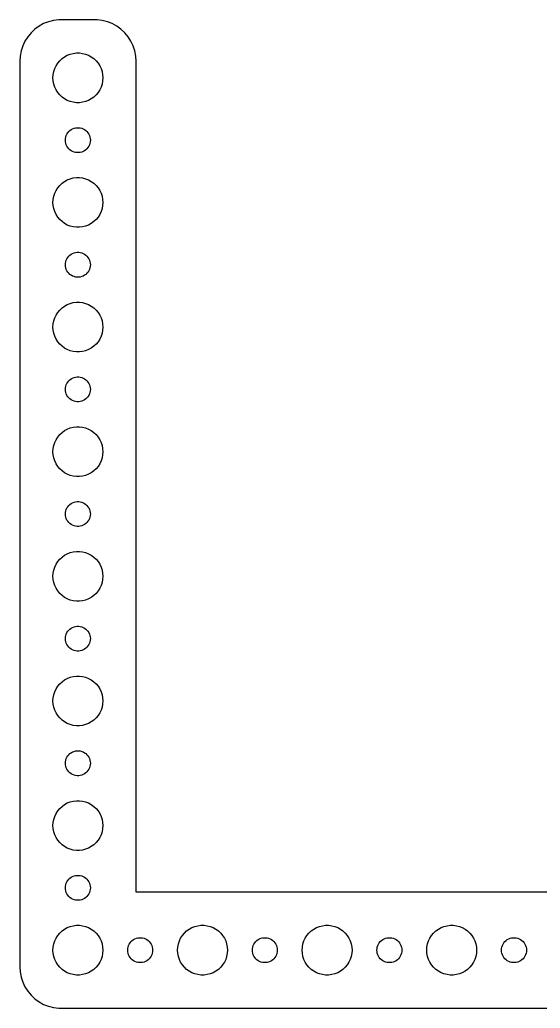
# Model space of a CAD drawing. Header units: metres. Extents: x -67 to 67, y -59 to 59.
# Drawn here: x -67 to -4.3, y -59.5 to 59.5 of the extents above; entities that cross this region are included whole.
import ezdxf

# ---------------------------------------------------------------- set-up
doc = ezdxf.new("R2010")
doc.units = ezdxf.units.M

msp = doc.modelspace()

# ---------------------------------------------------------------- linework, layer by layer
for p, q in [((-62.3139, 59.4901), (-62.9369, 59.4114)), ((-57.686, 59.4901), (-62.3139, 59.4901)), ((-57.0631, 59.4114), (-57.686, 59.4901)), ((-65.1871, 58.3526), (-65.6448, 57.9227)), ((-64.6791, 58.7216), (-65.1871, 58.3526)), ((-64.1289, 59.0241), (-64.6791, 58.7216)), ((-63.5451, 59.2553), (-64.1289, 59.0241)), ((-62.9369, 59.4114), (-63.5451, 59.2553)), ((-56.4549, 59.2553), (-57.0631, 59.4114)), ((-55.8711, 59.0241), (-56.4549, 59.2553)), ((-55.3209, 58.7216), (-55.8711, 59.0241)), ((-54.8129, 58.3526), (-55.3209, 58.7216)), ((-54.3551, 57.9227), (-54.8129, 58.3526)), ((-66.0451, 57.4389), (-66.3815, 56.9088)), ((-65.6448, 57.9227), (-66.0451, 57.4389)), ((-53.9549, 57.4389), (-54.3551, 57.9227)), ((-53.6185, 56.9088), (-53.9549, 57.4389)), ((-66.6489, 56.3406), (-66.8429, 55.7434)), ((-66.3815, 56.9088), (-66.6489, 56.3406)), ((-53.3511, 56.3406), (-53.6185, 56.9088)), ((-53.1571, 55.7434), (-53.3511, 56.3406)), ((-66.9606, 55.1267), (-67, 54.5)), ((-66.8429, 55.7434), (-66.9606, 55.1267)), ((-62.1869, 54.5536), (-61.9123, 54.8115)), ((-61.9123, 54.8115), (-61.6075, 55.033)), ((-61.6075, 55.033), (-61.2773, 55.2145)), ((-61.2773, 55.2145), (-60.927, 55.3532)), ((-60.927, 55.3532), (-60.5621, 55.4469)), ((-60.5621, 55.4469), (-60.1884, 55.4941)), ((-60.1884, 55.4941), (-59.8116, 55.4941)), ((-59.8116, 55.4941), (-59.4379, 55.4469)), ((-59.4379, 55.4469), (-59.0729, 55.3532)), ((-59.0729, 55.3532), (-58.7227, 55.2145)), ((-58.7227, 55.2145), (-58.3925, 55.033)), ((-58.3925, 55.033), (-58.0877, 54.8115)), ((-58.0877, 54.8115), (-57.8131, 54.5536)), ((-53.0394, 55.1267), (-53.1571, 55.7434)), ((-53, 54.5), (-53.0394, 55.1267)), ((-67, 54.5), (-67, -54.5)), ((-62.9057, 53.2461), (-62.7893, 53.6044)), ((-62.7893, 53.6044), (-62.6289, 53.9453)), ((-62.6289, 53.9453), (-62.427, 54.2634)), ((-62.427, 54.2634), (-62.1869, 54.5536)), ((-57.8131, 54.5536), (-57.5729, 54.2634)), ((-57.5729, 54.2634), (-57.3711, 53.9453)), ((-57.3711, 53.9453), (-57.2107, 53.6044)), ((-57.2107, 53.6044), (-57.0942, 53.2461)), ((-53, -45.5099), (-53, 54.5)), ((-63, 52.5), (-62.9763, 52.876)), ((-62.9763, 52.124), (-63, 52.5)), ((-62.9763, 52.876), (-62.9057, 53.2461)), ((-57.0942, 53.2461), (-57.0237, 52.876)), ((-57.0237, 52.876), (-57, 52.5)), ((-57, 52.5), (-57.0237, 52.124)), ((-62.9057, 51.7539), (-62.9763, 52.124)), ((-62.7893, 51.3956), (-62.9057, 51.7539)), ((-62.6289, 51.0547), (-62.7893, 51.3956)), ((-57.2107, 51.3956), (-57.3711, 51.0547)), ((-57.0942, 51.7539), (-57.2107, 51.3956)), ((-57.0237, 52.124), (-57.0942, 51.7539)), ((-62.427, 50.7366), (-62.6289, 51.0547)), ((-62.1869, 50.4464), (-62.427, 50.7366)), ((-61.9123, 50.1885), (-62.1869, 50.4464)), ((-61.6075, 49.967), (-61.9123, 50.1885)), ((-58.0877, 50.1885), (-58.3925, 49.967)), ((-57.8131, 50.4464), (-58.0877, 50.1885)), ((-57.5729, 50.7366), (-57.8131, 50.4464)), ((-57.3711, 51.0547), (-57.5729, 50.7366)), ((-61.2773, 49.7855), (-61.6075, 49.967)), ((-60.927, 49.6468), (-61.2773, 49.7855)), ((-60.5621, 49.5531), (-60.927, 49.6468)), ((-60.1884, 49.5059), (-60.5621, 49.5531)), ((-59.8116, 49.5059), (-60.1884, 49.5059)), ((-59.4379, 49.5531), (-59.8116, 49.5059)), ((-59.0729, 49.6468), (-59.4379, 49.5531)), ((-58.7227, 49.7855), (-59.0729, 49.6468)), ((-58.3925, 49.967), (-58.7227, 49.7855)), ((-60.6387, 46.3572), (-60.4635, 46.4266)), ((-60.4635, 46.4266), (-60.2811, 46.4734)), ((-60.2811, 46.4734), (-60.0942, 46.497)), ((-60.0942, 46.497), (-59.9058, 46.497)), ((-59.9058, 46.497), (-59.7189, 46.4734)), ((-59.7189, 46.4734), (-59.5365, 46.4266)), ((-59.5365, 46.4266), (-59.3613, 46.3572)), ((-61.4882, 45.188), (-61.4529, 45.373)), ((-61.4529, 45.373), (-61.3947, 45.5522)), ((-61.3947, 45.5522), (-61.3145, 45.7226)), ((-61.3145, 45.7226), (-61.2135, 45.8817)), ((-61.2135, 45.8817), (-61.0934, 46.0268)), ((-61.0934, 46.0268), (-60.9561, 46.1558)), ((-60.9561, 46.1558), (-60.8037, 46.2665)), ((-60.8037, 46.2665), (-60.6387, 46.3572)), ((-59.3613, 46.3572), (-59.1963, 46.2665)), ((-59.1963, 46.2665), (-59.0439, 46.1558)), ((-59.0439, 46.1558), (-58.9065, 46.0268)), ((-58.9065, 46.0268), (-58.7865, 45.8817)), ((-58.7865, 45.8817), (-58.6855, 45.7226)), ((-58.6855, 45.7226), (-58.6053, 45.5522)), ((-58.6053, 45.5522), (-58.5471, 45.373)), ((-58.5471, 45.373), (-58.5118, 45.188)), ((-61.5, 45), (-61.4882, 45.188)), ((-61.4882, 44.812), (-61.5, 45)), ((-61.4529, 44.627), (-61.4882, 44.812)), ((-61.3947, 44.4478), (-61.4529, 44.627)), ((-61.3145, 44.2774), (-61.3947, 44.4478)), ((-61.2135, 44.1183), (-61.3145, 44.2774)), ((-61.0934, 43.9732), (-61.2135, 44.1183)), ((-58.7865, 44.1183), (-58.9065, 43.9732)), ((-58.6855, 44.2774), (-58.7865, 44.1183)), ((-58.6053, 44.4478), (-58.6855, 44.2774)), ((-58.5471, 44.627), (-58.6053, 44.4478)), ((-58.5118, 44.812), (-58.5471, 44.627)), ((-58.5118, 45.188), (-58.5, 45)), ((-58.5, 45), (-58.5118, 44.812)), ((-60.9561, 43.8442), (-61.0934, 43.9732)), ((-60.8037, 43.7335), (-60.9561, 43.8442)), ((-60.6387, 43.6428), (-60.8037, 43.7335)), ((-60.4635, 43.5734), (-60.6387, 43.6428)), ((-60.2811, 43.5266), (-60.4635, 43.5734)), ((-60.0942, 43.503), (-60.2811, 43.5266)), ((-59.9058, 43.503), (-60.0942, 43.503)), ((-59.7189, 43.5266), (-59.9058, 43.503)), ((-59.5365, 43.5734), (-59.7189, 43.5266)), ((-59.3613, 43.6428), (-59.5365, 43.5734)), ((-59.1963, 43.7335), (-59.3613, 43.6428)), ((-59.0439, 43.8442), (-59.1963, 43.7335)), ((-58.9065, 43.9732), (-59.0439, 43.8442)), ((-60.5621, 40.4469), (-60.1884, 40.4941)), ((-60.1884, 40.4941), (-59.8116, 40.4941)), ((-59.8116, 40.4941), (-59.4379, 40.4469)), ((-62.427, 39.2634), (-62.1869, 39.5536)), ((-62.1869, 39.5536), (-61.9123, 39.8115)), ((-61.9123, 39.8115), (-61.6075, 40.033)), ((-61.6075, 40.033), (-61.2773, 40.2145)), ((-61.2773, 40.2145), (-60.927, 40.3532)), ((-60.927, 40.3532), (-60.5621, 40.4469)), ((-59.4379, 40.4469), (-59.0729, 40.3532)), ((-59.0729, 40.3532), (-58.7227, 40.2145)), ((-58.7227, 40.2145), (-58.3925, 40.033)), ((-58.3925, 40.033), (-58.0877, 39.8115)), ((-58.0877, 39.8115), (-57.8131, 39.5536)), ((-57.8131, 39.5536), (-57.5729, 39.2634)), ((-62.9763, 37.876), (-62.9057, 38.2461)), ((-62.9057, 38.2461), (-62.7893, 38.6044)), ((-62.7893, 38.6044), (-62.6289, 38.9453)), ((-62.6289, 38.9453), (-62.427, 39.2634)), ((-57.5729, 39.2634), (-57.3711, 38.9453)), ((-57.3711, 38.9453), (-57.2107, 38.6044)), ((-57.2107, 38.6044), (-57.0942, 38.2461)), ((-57.0942, 38.2461), (-57.0237, 37.876)), ((-63, 37.5), (-62.9763, 37.876)), ((-62.9763, 37.124), (-63, 37.5)), ((-62.9057, 36.7539), (-62.9763, 37.124)), ((-57.0237, 37.124), (-57.0942, 36.7539)), ((-57.0237, 37.876), (-57, 37.5)), ((-57, 37.5), (-57.0237, 37.124)), ((-62.7893, 36.3956), (-62.9057, 36.7539)), ((-62.6289, 36.0547), (-62.7893, 36.3956)), ((-62.427, 35.7366), (-62.6289, 36.0547)), ((-62.1869, 35.4464), (-62.427, 35.7366)), ((-57.5729, 35.7366), (-57.8131, 35.4464)), ((-57.3711, 36.0547), (-57.5729, 35.7366)), ((-57.2107, 36.3956), (-57.3711, 36.0547)), ((-57.0942, 36.7539), (-57.2107, 36.3956)), ((-61.9123, 35.1885), (-62.1869, 35.4464)), ((-61.6075, 34.967), (-61.9123, 35.1885)), ((-61.2773, 34.7855), (-61.6075, 34.967)), ((-60.927, 34.6468), (-61.2773, 34.7855)), ((-60.5621, 34.5531), (-60.927, 34.6468)), ((-60.1884, 34.5059), (-60.5621, 34.5531)), ((-59.8116, 34.5059), (-60.1884, 34.5059)), ((-59.4379, 34.5531), (-59.8116, 34.5059)), ((-59.0729, 34.6468), (-59.4379, 34.5531)), ((-58.7227, 34.7855), (-59.0729, 34.6468)), ((-58.3925, 34.967), (-58.7227, 34.7855)), ((-58.0877, 35.1885), (-58.3925, 34.967)), ((-57.8131, 35.4464), (-58.0877, 35.1885)), ((-61.2135, 30.8817), (-61.0934, 31.0268)), ((-61.0934, 31.0268), (-60.9561, 31.1558)), ((-60.9561, 31.1558), (-60.8037, 31.2665)), ((-60.8037, 31.2665), (-60.6387, 31.3572)), ((-60.6387, 31.3572), (-60.4635, 31.4266)), ((-60.4635, 31.4266), (-60.2811, 31.4734)), ((-60.2811, 31.4734), (-60.0942, 31.497)), ((-60.0942, 31.497), (-59.9058, 31.497)), ((-59.9058, 31.497), (-59.7189, 31.4734)), ((-59.7189, 31.4734), (-59.5365, 31.4266)), ((-59.5365, 31.4266), (-59.3613, 31.3572)), ((-59.3613, 31.3572), (-59.1963, 31.2665)), ((-59.1963, 31.2665), (-59.0439, 31.1558)), ((-59.0439, 31.1558), (-58.9065, 31.0268)), ((-58.9065, 31.0268), (-58.7865, 30.8817)), ((-61.5, 30), (-61.4882, 30.188)), ((-61.4882, 29.812), (-61.5, 30)), ((-61.4882, 30.188), (-61.4529, 30.373)), ((-61.4529, 29.627), (-61.4882, 29.812)), ((-61.4529, 30.373), (-61.3947, 30.5522)), ((-61.3947, 30.5522), (-61.3145, 30.7226)), ((-61.3145, 30.7226), (-61.2135, 30.8817)), ((-58.7865, 30.8817), (-58.6855, 30.7226)), ((-58.6855, 30.7226), (-58.6053, 30.5522)), ((-58.6053, 30.5522), (-58.5471, 30.373)), ((-58.5471, 30.373), (-58.5118, 30.188)), ((-58.5118, 29.812), (-58.5471, 29.627)), ((-58.5118, 30.188), (-58.5, 30)), ((-58.5, 30), (-58.5118, 29.812)), ((-61.3947, 29.4478), (-61.4529, 29.627)), ((-61.3145, 29.2774), (-61.3947, 29.4478)), ((-61.2135, 29.1183), (-61.3145, 29.2774)), ((-61.0934, 28.9732), (-61.2135, 29.1183)), ((-60.9561, 28.8442), (-61.0934, 28.9732)), ((-60.8037, 28.7335), (-60.9561, 28.8442)), ((-60.6387, 28.6427), (-60.8037, 28.7335)), ((-60.4635, 28.5734), (-60.6387, 28.6427)), ((-60.2811, 28.5266), (-60.4635, 28.5734)), ((-59.5365, 28.5734), (-59.7189, 28.5266)), ((-59.3613, 28.6427), (-59.5365, 28.5734)), ((-59.1963, 28.7335), (-59.3613, 28.6427)), ((-59.0439, 28.8442), (-59.1963, 28.7335)), ((-58.9065, 28.9732), (-59.0439, 28.8442)), ((-58.7865, 29.1183), (-58.9065, 28.9732)), ((-58.6855, 29.2774), (-58.7865, 29.1183)), ((-58.6053, 29.4478), (-58.6855, 29.2774)), ((-58.5471, 29.627), (-58.6053, 29.4478)), ((-60.0942, 28.503), (-60.2811, 28.5266)), ((-59.9058, 28.503), (-60.0942, 28.503)), ((-59.7189, 28.5266), (-59.9058, 28.503)), ((-61.9123, 24.8115), (-61.6075, 25.033)), ((-61.6075, 25.033), (-61.2773, 25.2145)), ((-61.2773, 25.2145), (-60.927, 25.3532)), ((-60.927, 25.3532), (-60.5621, 25.4469)), ((-60.5621, 25.4469), (-60.1884, 25.4941)), ((-60.1884, 25.4941), (-59.8116, 25.4941)), ((-59.8116, 25.4941), (-59.4379, 25.4469)), ((-59.4379, 25.4469), (-59.0729, 25.3532)), ((-59.0729, 25.3532), (-58.7227, 25.2145)), ((-58.7227, 25.2145), (-58.3925, 25.033)), ((-58.3925, 25.033), (-58.0877, 24.8115)), ((-62.7893, 23.6044), (-62.6289, 23.9453)), ((-62.6289, 23.9453), (-62.427, 24.2634)), ((-62.427, 24.2634), (-62.1869, 24.5536)), ((-62.1869, 24.5536), (-61.9123, 24.8115)), ((-58.0877, 24.8115), (-57.8131, 24.5536)), ((-57.8131, 24.5536), (-57.5729, 24.2634)), ((-57.5729, 24.2634), (-57.3711, 23.9453)), ((-57.3711, 23.9453), (-57.2107, 23.6044)), ((-63, 22.5), (-62.9763, 22.876)), ((-62.9763, 22.876), (-62.9057, 23.2461)), ((-62.9057, 23.2461), (-62.7893, 23.6044)), ((-57.2107, 23.6044), (-57.0942, 23.2461)), ((-57.0942, 23.2461), (-57.0237, 22.876)), ((-57.0237, 22.876), (-57, 22.5)), ((-62.9763, 22.124), (-63, 22.5)), ((-62.9057, 21.7539), (-62.9763, 22.124)), ((-62.7893, 21.3956), (-62.9057, 21.7539)), ((-57.0942, 21.7539), (-57.2107, 21.3956)), ((-57.0237, 22.124), (-57.0942, 21.7539)), ((-57, 22.5), (-57.0237, 22.124)), ((-62.6289, 21.0547), (-62.7893, 21.3956)), ((-62.427, 20.7366), (-62.6289, 21.0547)), ((-62.1869, 20.4464), (-62.427, 20.7366)), ((-61.9123, 20.1884), (-62.1869, 20.4464)), ((-57.8131, 20.4464), (-58.0877, 20.1884)), ((-57.5729, 20.7366), (-57.8131, 20.4464)), ((-57.3711, 21.0547), (-57.5729, 20.7366)), ((-57.2107, 21.3956), (-57.3711, 21.0547)), ((-61.6075, 19.967), (-61.9123, 20.1884)), ((-61.2773, 19.7855), (-61.6075, 19.967)), ((-60.927, 19.6468), (-61.2773, 19.7855)), ((-60.5621, 19.5531), (-60.927, 19.6468)), ((-60.1884, 19.5059), (-60.5621, 19.5531)), ((-59.8116, 19.5059), (-60.1884, 19.5059)), ((-59.4379, 19.5531), (-59.8116, 19.5059)), ((-59.0729, 19.6468), (-59.4379, 19.5531)), ((-58.7227, 19.7855), (-59.0729, 19.6468)), ((-58.3925, 19.967), (-58.7227, 19.7855)), ((-58.0877, 20.1884), (-58.3925, 19.967)), ((-61.4529, 15.373), (-61.3947, 15.5522)), ((-61.3947, 15.5522), (-61.3145, 15.7226)), ((-61.3145, 15.7226), (-61.2135, 15.8817)), ((-61.2135, 15.8817), (-61.0934, 16.0268)), ((-61.0934, 16.0268), (-60.9561, 16.1558)), ((-60.9561, 16.1558), (-60.8037, 16.2665)), ((-60.8037, 16.2665), (-60.6387, 16.3572)), ((-60.6387, 16.3572), (-60.4635, 16.4266)), ((-60.4635, 16.4266), (-60.2811, 16.4734)), ((-60.2811, 16.4734), (-60.0942, 16.497)), ((-60.0942, 16.497), (-59.9058, 16.497)), ((-59.9058, 16.497), (-59.7189, 16.4734)), ((-59.7189, 16.4734), (-59.5365, 16.4266)), ((-59.5365, 16.4266), (-59.3613, 16.3572)), ((-59.3613, 16.3572), (-59.1963, 16.2665)), ((-59.1963, 16.2665), (-59.0439, 16.1558)), ((-59.0439, 16.1558), (-58.9065, 16.0268)), ((-58.9065, 16.0268), (-58.7865, 15.8817)), ((-58.7865, 15.8817), (-58.6855, 15.7226)), ((-58.6855, 15.7226), (-58.6053, 15.5522)), ((-58.6053, 15.5522), (-58.5471, 15.373)), ((-61.5, 15), (-61.4882, 15.188)), ((-61.4882, 14.812), (-61.5, 15)), ((-61.4882, 15.188), (-61.4529, 15.373)), ((-61.4529, 14.627), (-61.4882, 14.812)), ((-61.3947, 14.4478), (-61.4529, 14.627)), ((-61.3145, 14.2774), (-61.3947, 14.4478)), ((-58.6053, 14.4478), (-58.6855, 14.2774)), ((-58.5471, 14.627), (-58.6053, 14.4478)), ((-58.5471, 15.373), (-58.5118, 15.188)), ((-58.5118, 14.812), (-58.5471, 14.627)), ((-58.5118, 15.188), (-58.5, 15)), ((-58.5, 15), (-58.5118, 14.812)), ((-61.2135, 14.1183), (-61.3145, 14.2774)), ((-61.0934, 13.9732), (-61.2135, 14.1183)), ((-60.9561, 13.8442), (-61.0934, 13.9732)), ((-60.8037, 13.7335), (-60.9561, 13.8442)), ((-60.6387, 13.6427), (-60.8037, 13.7335)), ((-60.4635, 13.5734), (-60.6387, 13.6427)), ((-60.2811, 13.5266), (-60.4635, 13.5734)), ((-60.0942, 13.5029), (-60.2811, 13.5266)), ((-59.9058, 13.5029), (-60.0942, 13.5029)), ((-59.7189, 13.5266), (-59.9058, 13.5029)), ((-59.5365, 13.5734), (-59.7189, 13.5266)), ((-59.3613, 13.6427), (-59.5365, 13.5734)), ((-59.1963, 13.7335), (-59.3613, 13.6427)), ((-59.0439, 13.8442), (-59.1963, 13.7335)), ((-58.9065, 13.9732), (-59.0439, 13.8442)), ((-58.7865, 14.1183), (-58.9065, 13.9732)), ((-58.6855, 14.2774), (-58.7865, 14.1183)), ((-62.427, 9.26335), (-62.1869, 9.55363)), ((-62.1869, 9.55363), (-61.9123, 9.81154)), ((-61.9123, 9.81154), (-61.6075, 10.033)), ((-61.6075, 10.033), (-61.2773, 10.2145)), ((-61.2773, 10.2145), (-60.927, 10.3532)), ((-60.927, 10.3532), (-60.5621, 10.4469)), ((-60.5621, 10.4469), (-60.1884, 10.4941)), ((-60.1884, 10.4941), (-59.8116, 10.4941)), ((-59.8116, 10.4941), (-59.4379, 10.4469)), ((-59.4379, 10.4469), (-59.0729, 10.3532)), ((-59.0729, 10.3532), (-58.7227, 10.2145)), ((-58.7227, 10.2145), (-58.3925, 10.033)), ((-58.3925, 10.033), (-58.0877, 9.81154)), ((-58.0877, 9.81154), (-57.8131, 9.55363)), ((-57.8131, 9.55363), (-57.5729, 9.26335)), ((-62.9057, 8.24606), (-62.7893, 8.60437)), ((-62.7893, 8.60437), (-62.6289, 8.94525)), ((-62.6289, 8.94525), (-62.427, 9.26335)), ((-57.5729, 9.26335), (-57.3711, 8.94525)), ((-57.3711, 8.94525), (-57.2107, 8.60437)), ((-57.2107, 8.60437), (-57.0942, 8.24606)), ((-63, 7.5), (-62.9763, 7.87599)), ((-62.9763, 7.12399), (-63, 7.5)), ((-62.9763, 7.87599), (-62.9057, 8.24606)), ((-57.0942, 8.24606), (-57.0237, 7.87599)), ((-57.0237, 7.87599), (-57, 7.5)), ((-57, 7.5), (-57.0237, 7.12399)), ((-62.9057, 6.75392), (-62.9763, 7.12399)), ((-62.7893, 6.39561), (-62.9057, 6.75392)), ((-62.6289, 6.05473), (-62.7893, 6.39561)), ((-62.427, 5.73663), (-62.6289, 6.05473)), ((-57.3711, 6.05473), (-57.5729, 5.73663)), ((-57.2107, 6.39561), (-57.3711, 6.05473)), ((-57.0942, 6.75392), (-57.2107, 6.39561)), ((-57.0237, 7.12399), (-57.0942, 6.75392)), ((-62.1869, 5.44635), (-62.427, 5.73663)), ((-61.9123, 5.18845), (-62.1869, 5.44635)), ((-61.6075, 4.96701), (-61.9123, 5.18845)), ((-61.2773, 4.78551), (-61.6075, 4.96701)), ((-60.927, 4.64682), (-61.2773, 4.78551)), ((-58.7227, 4.78551), (-59.0729, 4.64682)), ((-58.3925, 4.96701), (-58.7227, 4.78551)), ((-58.0877, 5.18845), (-58.3925, 4.96701)), ((-57.8131, 5.44635), (-58.0877, 5.18845)), ((-57.5729, 5.73663), (-57.8131, 5.44635)), ((-60.5621, 4.55313), (-60.927, 4.64682)), ((-60.1884, 4.50591), (-60.5621, 4.55313)), ((-59.8116, 4.50591), (-60.1884, 4.50591)), ((-59.4379, 4.55313), (-59.8116, 4.50591)), ((-59.0729, 4.64682), (-59.4379, 4.55313)), ((-60.9561, 1.15576), (-60.8037, 1.26648)), ((-60.8037, 1.26648), (-60.6387, 1.35724)), ((-60.6387, 1.35724), (-60.4635, 1.42657)), ((-60.4635, 1.42657), (-60.2811, 1.47342)), ((-60.2811, 1.47342), (-60.0942, 1.49704)), ((-60.0942, 1.49704), (-59.9058, 1.49704)), ((-59.9058, 1.49704), (-59.7189, 1.47342)), ((-59.7189, 1.47342), (-59.5365, 1.42657)), ((-59.5365, 1.42657), (-59.3613, 1.35724)), ((-59.3613, 1.35724), (-59.1963, 1.26648)), ((-59.1963, 1.26648), (-59.0439, 1.15576)), ((-61.5, 0), (-61.4882, 0.18799)), ((-61.4882, -0.18799), (-61.5, 0)), ((-61.4882, 0.18799), (-61.4529, 0.37303)), ((-61.4529, 0.37303), (-61.3947, 0.55219)), ((-61.3947, 0.55219), (-61.3145, 0.72263)), ((-61.3145, 0.72263), (-61.2135, 0.88167)), ((-61.2135, 0.88167), (-61.0934, 1.02681)), ((-61.0934, 1.02681), (-60.9561, 1.15576)), ((-59.0439, 1.15576), (-58.9065, 1.02681)), ((-58.9065, 1.02681), (-58.7865, 0.88167)), ((-58.7865, 0.88167), (-58.6855, 0.72263)), ((-58.6855, 0.72263), (-58.6053, 0.55219)), ((-58.6053, 0.55219), (-58.5471, 0.37303)), ((-58.5471, 0.37303), (-58.5118, 0.18799)), ((-58.5118, 0.18799), (-58.5, 0)), ((-58.5, 0), (-58.5118, -0.18799)), ((-61.4529, -0.37303), (-61.4882, -0.18799)), ((-61.3947, -0.55219), (-61.4529, -0.37303)), ((-61.3145, -0.72263), (-61.3947, -0.55219)), ((-61.2135, -0.88167), (-61.3145, -0.72263)), ((-61.0934, -1.02681), (-61.2135, -0.88167)), ((-60.9561, -1.15576), (-61.0934, -1.02681)), ((-60.8037, -1.26648), (-60.9561, -1.15576)), ((-59.0439, -1.15576), (-59.1963, -1.26648)), ((-58.9065, -1.02681), (-59.0439, -1.15576)), ((-58.7865, -0.88167), (-58.9065, -1.02681)), ((-58.6855, -0.72263), (-58.7865, -0.88167)), ((-58.6053, -0.55219), (-58.6855, -0.72263)), ((-58.5471, -0.37303), (-58.6053, -0.55219)), ((-58.5118, -0.18799), (-58.5471, -0.37303)), ((-60.6387, -1.35724), (-60.8037, -1.26648)), ((-60.4635, -1.42657), (-60.6387, -1.35724)), ((-60.2811, -1.47342), (-60.4635, -1.42657)), ((-60.0942, -1.49704), (-60.2811, -1.47342)), ((-59.9058, -1.49704), (-60.0942, -1.49704)), ((-59.7189, -1.47342), (-59.9058, -1.49704)), ((-59.5365, -1.42657), (-59.7189, -1.47342)), ((-59.3613, -1.35724), (-59.5365, -1.42657)), ((-59.1963, -1.26648), (-59.3613, -1.35724)), ((-61.2773, -4.78551), (-60.927, -4.64682)), ((-60.927, -4.64682), (-60.5621, -4.55313)), ((-60.5621, -4.55313), (-60.1884, -4.50591)), ((-60.1884, -4.50591), (-59.8116, -4.50591)), ((-59.8116, -4.50591), (-59.4379, -4.55313)), ((-59.4379, -4.55313), (-59.0729, -4.64682)), ((-59.0729, -4.64682), (-58.7227, -4.78551)), ((-62.6289, -6.05473), (-62.427, -5.73663)), ((-62.427, -5.73663), (-62.1869, -5.44635)), ((-62.1869, -5.44635), (-61.9123, -5.18845)), ((-61.9123, -5.18845), (-61.6075, -4.96701)), ((-61.6075, -4.96701), (-61.2773, -4.78551)), ((-58.7227, -4.78551), (-58.3925, -4.96701)), ((-58.3925, -4.96701), (-58.0877, -5.18845)), ((-58.0877, -5.18845), (-57.8131, -5.44635)), ((-57.8131, -5.44635), (-57.5729, -5.73663)), ((-57.5729, -5.73663), (-57.3711, -6.05473)), ((-63, -7.5), (-62.9763, -7.12399)), ((-62.9763, -7.12399), (-62.9057, -6.75392)), ((-62.9057, -6.75392), (-62.7893, -6.39561)), ((-62.7893, -6.39561), (-62.6289, -6.05473)), ((-57.3711, -6.05473), (-57.2107, -6.39561)), ((-57.2107, -6.39561), (-57.0942, -6.75392)), ((-57.0942, -6.75392), (-57.0237, -7.12399)), ((-57.0237, -7.12399), (-57, -7.5)), ((-62.9763, -7.87599), (-63, -7.5)), ((-62.9057, -8.24606), (-62.9763, -7.87599)), ((-62.7893, -8.60437), (-62.9057, -8.24606)), ((-57.0942, -8.24606), (-57.2107, -8.60437)), ((-57.0237, -7.87599), (-57.0942, -8.24606)), ((-57, -7.5), (-57.0237, -7.87599)), ((-62.6289, -8.94525), (-62.7893, -8.60437)), ((-62.427, -9.26335), (-62.6289, -8.94525)), ((-62.1869, -9.55363), (-62.427, -9.26335)), ((-57.5729, -9.26335), (-57.8131, -9.55363)), ((-57.3711, -8.94525), (-57.5729, -9.26335)), ((-57.2107, -8.60437), (-57.3711, -8.94525)), ((-61.9123, -9.81154), (-62.1869, -9.55363)), ((-61.6075, -10.033), (-61.9123, -9.81154)), ((-61.2773, -10.2145), (-61.6075, -10.033)), ((-60.927, -10.3532), (-61.2773, -10.2145)), ((-60.5621, -10.4469), (-60.927, -10.3532)), ((-60.1884, -10.4941), (-60.5621, -10.4469)), ((-59.8116, -10.4941), (-60.1884, -10.4941)), ((-59.4379, -10.4469), (-59.8116, -10.4941)), ((-59.0729, -10.3532), (-59.4379, -10.4469)), ((-58.7227, -10.2145), (-59.0729, -10.3532)), ((-58.3925, -10.033), (-58.7227, -10.2145)), ((-58.0877, -9.81154), (-58.3925, -10.033)), ((-57.8131, -9.55363), (-58.0877, -9.81154)), ((-61.3947, -14.4478), (-61.3145, -14.2774)), ((-61.3145, -14.2774), (-61.2135, -14.1183)), ((-61.2135, -14.1183), (-61.0934, -13.9732)), ((-61.0934, -13.9732), (-60.9561, -13.8442)), ((-60.9561, -13.8442), (-60.8037, -13.7335)), ((-60.8037, -13.7335), (-60.6387, -13.6427)), ((-60.6387, -13.6427), (-60.4635, -13.5734)), ((-60.4635, -13.5734), (-60.2811, -13.5266)), ((-60.2811, -13.5266), (-60.0942, -13.5029)), ((-60.0942, -13.5029), (-59.9058, -13.5029)), ((-59.9058, -13.5029), (-59.7189, -13.5266)), ((-59.7189, -13.5266), (-59.5365, -13.5734)), ((-59.5365, -13.5734), (-59.3613, -13.6427)), ((-59.3613, -13.6427), (-59.1963, -13.7335)), ((-59.1963, -13.7335), (-59.0439, -13.8442)), ((-59.0439, -13.8442), (-58.9065, -13.9732)), ((-58.9065, -13.9732), (-58.7865, -14.1183)), ((-58.7865, -14.1183), (-58.6855, -14.2774)), ((-58.6855, -14.2774), (-58.6053, -14.4478)), ((-61.5, -15), (-61.4882, -14.812)), ((-61.4882, -15.188), (-61.5, -15)), ((-61.4882, -14.812), (-61.4529, -14.627)), ((-61.4529, -15.373), (-61.4882, -15.188)), ((-61.4529, -14.627), (-61.3947, -14.4478)), ((-61.3947, -15.5522), (-61.4529, -15.373)), ((-58.6053, -14.4478), (-58.5471, -14.627)), ((-58.5471, -15.373), (-58.6053, -15.5522)), ((-58.5471, -14.627), (-58.5118, -14.812)), ((-58.5118, -15.188), (-58.5471, -15.373)), ((-58.5118, -14.812), (-58.5, -15)), ((-58.5, -15), (-58.5118, -15.188)), ((-61.3145, -15.7226), (-61.3947, -15.5522)), ((-61.2135, -15.8817), (-61.3145, -15.7226)), ((-61.0934, -16.0268), (-61.2135, -15.8817)), ((-60.9561, -16.1558), (-61.0934, -16.0268)), ((-60.8037, -16.2665), (-60.9561, -16.1558)), ((-60.6387, -16.3572), (-60.8037, -16.2665)), ((-60.4635, -16.4266), (-60.6387, -16.3572)), ((-60.2811, -16.4734), (-60.4635, -16.4266)), ((-60.0942, -16.497), (-60.2811, -16.4734)), ((-59.9058, -16.497), (-60.0942, -16.497)), ((-59.7189, -16.4734), (-59.9058, -16.497)), ((-59.5365, -16.4266), (-59.7189, -16.4734)), ((-59.3613, -16.3572), (-59.5365, -16.4266)), ((-59.1963, -16.2665), (-59.3613, -16.3572)), ((-59.0439, -16.1558), (-59.1963, -16.2665)), ((-58.9065, -16.0268), (-59.0439, -16.1558)), ((-58.7865, -15.8817), (-58.9065, -16.0268)), ((-58.6855, -15.7226), (-58.7865, -15.8817)), ((-58.6053, -15.5522), (-58.6855, -15.7226)), ((-62.1869, -20.4464), (-61.9123, -20.1884)), ((-61.9123, -20.1884), (-61.6075, -19.967)), ((-61.6075, -19.967), (-61.2773, -19.7855)), ((-61.2773, -19.7855), (-60.927, -19.6468)), ((-60.927, -19.6468), (-60.5621, -19.5531)), ((-60.5621, -19.5531), (-60.1884, -19.5059)), ((-60.1884, -19.5059), (-59.8116, -19.5059)), ((-59.8116, -19.5059), (-59.4379, -19.5531)), ((-59.4379, -19.5531), (-59.0729, -19.6468)), ((-59.0729, -19.6468), (-58.7227, -19.7855)), ((-58.7227, -19.7855), (-58.3925, -19.967)), ((-58.3925, -19.967), (-58.0877, -20.1884)), ((-58.0877, -20.1884), (-57.8131, -20.4464)), ((-62.9057, -21.7539), (-62.7893, -21.3956)), ((-62.7893, -21.3956), (-62.6289, -21.0547)), ((-62.6289, -21.0547), (-62.427, -20.7366)), ((-62.427, -20.7366), (-62.1869, -20.4464)), ((-57.8131, -20.4464), (-57.5729, -20.7366)), ((-57.5729, -20.7366), (-57.3711, -21.0547)), ((-57.3711, -21.0547), (-57.2107, -21.3956)), ((-57.2107, -21.3956), (-57.0942, -21.7539)), ((-63, -22.5), (-62.9763, -22.124)), ((-62.9763, -22.876), (-63, -22.5)), ((-62.9763, -22.124), (-62.9057, -21.7539)), ((-57.0942, -21.7539), (-57.0237, -22.124)), ((-57.0237, -22.124), (-57, -22.5)), ((-57, -22.5), (-57.0237, -22.876)), ((-62.9057, -23.2461), (-62.9763, -22.876)), ((-62.7893, -23.6044), (-62.9057, -23.2461)), ((-62.6289, -23.9453), (-62.7893, -23.6044)), ((-57.2107, -23.6044), (-57.3711, -23.9453)), ((-57.0942, -23.2461), (-57.2107, -23.6044)), ((-57.0237, -22.876), (-57.0942, -23.2461)), ((-62.427, -24.2634), (-62.6289, -23.9453)), ((-62.1869, -24.5536), (-62.427, -24.2634)), ((-61.9123, -24.8115), (-62.1869, -24.5536)), ((-61.6075, -25.033), (-61.9123, -24.8115)), ((-58.0877, -24.8115), (-58.3925, -25.033)), ((-57.8131, -24.5536), (-58.0877, -24.8115)), ((-57.5729, -24.2634), (-57.8131, -24.5536)), ((-57.3711, -23.9453), (-57.5729, -24.2634)), ((-61.2773, -25.2145), (-61.6075, -25.033)), ((-60.927, -25.3532), (-61.2773, -25.2145)), ((-60.5621, -25.4469), (-60.927, -25.3532)), ((-60.1884, -25.4941), (-60.5621, -25.4469)), ((-59.8116, -25.4941), (-60.1884, -25.4941)), ((-59.4379, -25.4469), (-59.8116, -25.4941)), ((-59.0729, -25.3532), (-59.4379, -25.4469)), ((-58.7227, -25.2145), (-59.0729, -25.3532)), ((-58.3925, -25.033), (-58.7227, -25.2145)), ((-60.4635, -28.5734), (-60.2811, -28.5266)), ((-60.2811, -28.5266), (-60.0942, -28.503)), ((-60.0942, -28.503), (-59.9058, -28.503)), ((-59.9058, -28.503), (-59.7189, -28.5266)), ((-59.7189, -28.5266), (-59.5365, -28.5734)), ((-61.4882, -29.812), (-61.4529, -29.627)), ((-61.4529, -29.627), (-61.3947, -29.4478)), ((-61.3947, -29.4478), (-61.3145, -29.2774)), ((-61.3145, -29.2774), (-61.2135, -29.1183)), ((-61.2135, -29.1183), (-61.0934, -28.9732)), ((-61.0934, -28.9732), (-60.9561, -28.8442)), ((-60.9561, -28.8442), (-60.8037, -28.7335)), ((-60.8037, -28.7335), (-60.6387, -28.6427)), ((-60.6387, -28.6427), (-60.4635, -28.5734)), ((-59.5365, -28.5734), (-59.3613, -28.6427)), ((-59.3613, -28.6427), (-59.1963, -28.7335)), ((-59.1963, -28.7335), (-59.0439, -28.8442)), ((-59.0439, -28.8442), (-58.9065, -28.9732)), ((-58.9065, -28.9732), (-58.7865, -29.1183)), ((-58.7865, -29.1183), (-58.6855, -29.2774)), ((-58.6855, -29.2774), (-58.6053, -29.4478)), ((-58.6053, -29.4478), (-58.5471, -29.627)), ((-58.5471, -29.627), (-58.5118, -29.812)), ((-61.5, -30), (-61.4882, -29.812)), ((-61.4882, -30.188), (-61.5, -30)), ((-61.4529, -30.373), (-61.4882, -30.188)), ((-61.3947, -30.5522), (-61.4529, -30.373)), ((-61.3145, -30.7226), (-61.3947, -30.5522)), ((-61.2135, -30.8817), (-61.3145, -30.7226)), ((-61.0934, -31.0268), (-61.2135, -30.8817)), ((-58.7865, -30.8817), (-58.9065, -31.0268)), ((-58.6855, -30.7226), (-58.7865, -30.8817)), ((-58.6053, -30.5522), (-58.6855, -30.7226)), ((-58.5471, -30.373), (-58.6053, -30.5522)), ((-58.5118, -30.188), (-58.5471, -30.373)), ((-58.5118, -29.812), (-58.5, -30)), ((-58.5, -30), (-58.5118, -30.188)), ((-60.9561, -31.1558), (-61.0934, -31.0268)), ((-60.8037, -31.2665), (-60.9561, -31.1558)), ((-60.6387, -31.3572), (-60.8037, -31.2665)), ((-60.4635, -31.4266), (-60.6387, -31.3572)), ((-60.2811, -31.4734), (-60.4635, -31.4266)), ((-60.0942, -31.497), (-60.2811, -31.4734)), ((-59.9058, -31.497), (-60.0942, -31.497)), ((-59.7189, -31.4734), (-59.9058, -31.497)), ((-59.5365, -31.4266), (-59.7189, -31.4734)), ((-59.3613, -31.3572), (-59.5365, -31.4266)), ((-59.1963, -31.2665), (-59.3613, -31.3572)), ((-59.0439, -31.1558), (-59.1963, -31.2665)), ((-58.9065, -31.0268), (-59.0439, -31.1558)), ((-62.427, -35.7366), (-62.1869, -35.4464)), ((-62.1869, -35.4464), (-61.9123, -35.1885)), ((-61.9123, -35.1885), (-61.6075, -34.967)), ((-61.6075, -34.967), (-61.2773, -34.7855)), ((-61.2773, -34.7855), (-60.927, -34.6468)), ((-60.927, -34.6468), (-60.5621, -34.5531)), ((-60.5621, -34.5531), (-60.1884, -34.5059)), ((-60.1884, -34.5059), (-59.8116, -34.5059)), ((-59.8116, -34.5059), (-59.4379, -34.5531)), ((-59.4379, -34.5531), (-59.0729, -34.6468)), ((-59.0729, -34.6468), (-58.7227, -34.7855)), ((-58.7227, -34.7855), (-58.3925, -34.967)), ((-58.3925, -34.967), (-58.0877, -35.1885)), ((-58.0877, -35.1885), (-57.8131, -35.4464)), ((-57.8131, -35.4464), (-57.5729, -35.7366)), ((-62.9763, -37.124), (-62.9057, -36.7539)), ((-62.9057, -36.7539), (-62.7893, -36.3956)), ((-62.7893, -36.3956), (-62.6289, -36.0547)), ((-62.6289, -36.0547), (-62.427, -35.7366)), ((-57.5729, -35.7366), (-57.3711, -36.0547)), ((-57.3711, -36.0547), (-57.2107, -36.3956)), ((-57.2107, -36.3956), (-57.0942, -36.7539)), ((-57.0942, -36.7539), (-57.0237, -37.124)), ((-63, -37.5), (-62.9763, -37.124)), ((-62.9763, -37.876), (-63, -37.5)), ((-62.9057, -38.2461), (-62.9763, -37.876)), ((-57.0237, -37.876), (-57.0942, -38.2461)), ((-57.0237, -37.124), (-57, -37.5)), ((-57, -37.5), (-57.0237, -37.876)), ((-62.7893, -38.6044), (-62.9057, -38.2461)), ((-62.6289, -38.9453), (-62.7893, -38.6044)), ((-62.427, -39.2634), (-62.6289, -38.9453)), ((-62.1869, -39.5536), (-62.427, -39.2634)), ((-57.5729, -39.2634), (-57.8131, -39.5536)), ((-57.3711, -38.9453), (-57.5729, -39.2634)), ((-57.2107, -38.6044), (-57.3711, -38.9453)), ((-57.0942, -38.2461), (-57.2107, -38.6044)), ((-61.9123, -39.8115), (-62.1869, -39.5536)), ((-61.6075, -40.033), (-61.9123, -39.8115)), ((-61.2773, -40.2145), (-61.6075, -40.033)), ((-60.927, -40.3532), (-61.2773, -40.2145)), ((-60.5621, -40.4469), (-60.927, -40.3532)), ((-60.1884, -40.4941), (-60.5621, -40.4469)), ((-59.4379, -40.4469), (-59.8116, -40.4941)), ((-59.0729, -40.3532), (-59.4379, -40.4469)), ((-58.7227, -40.2145), (-59.0729, -40.3532)), ((-58.3925, -40.033), (-58.7227, -40.2145)), ((-58.0877, -39.8115), (-58.3925, -40.033)), ((-57.8131, -39.5536), (-58.0877, -39.8115)), ((-59.8116, -40.4941), (-60.1884, -40.4941)), ((-61.2135, -44.1183), (-61.0934, -43.9732)), ((-61.0934, -43.9732), (-60.9561, -43.8442)), ((-60.9561, -43.8442), (-60.8037, -43.7335)), ((-60.8037, -43.7335), (-60.6387, -43.6428)), ((-60.6387, -43.6428), (-60.4635, -43.5734)), ((-60.4635, -43.5734), (-60.2811, -43.5266)), ((-60.2811, -43.5266), (-60.0942, -43.503)), ((-60.0942, -43.503), (-59.9058, -43.503)), ((-59.9058, -43.503), (-59.7189, -43.5266)), ((-59.7189, -43.5266), (-59.5365, -43.5734)), ((-59.5365, -43.5734), (-59.3613, -43.6428)), ((-59.3613, -43.6428), (-59.1963, -43.7335)), ((-59.1963, -43.7335), (-59.0439, -43.8442)), ((-59.0439, -43.8442), (-58.9065, -43.9732)), ((-58.9065, -43.9732), (-58.7865, -44.1183)), ((-61.5, -45), (-61.4882, -44.812)), ((-61.4882, -45.188), (-61.5, -45)), ((-61.4882, -44.812), (-61.4529, -44.627)), ((-61.4529, -45.373), (-61.4882, -45.188)), ((-61.4529, -44.627), (-61.3947, -44.4478)), ((-61.3947, -44.4478), (-61.3145, -44.2774)), ((-61.3145, -44.2774), (-61.2135, -44.1183)), ((-58.7865, -44.1183), (-58.6855, -44.2774)), ((-58.6855, -44.2774), (-58.6053, -44.4478)), ((-58.6053, -44.4478), (-58.5471, -44.627)), ((-58.5471, -44.627), (-58.5118, -44.812)), ((-58.5118, -45.188), (-58.5471, -45.373)), ((-58.5118, -44.812), (-58.5, -45)), ((-58.5, -45), (-58.5118, -45.188)), ((-61.3947, -45.5522), (-61.4529, -45.373)), ((-61.3145, -45.7226), (-61.3947, -45.5522)), ((-61.2135, -45.8817), (-61.3145, -45.7226)), ((-61.0934, -46.0268), (-61.2135, -45.8817)), ((-60.9561, -46.1558), (-61.0934, -46.0268)), ((-60.8037, -46.2665), (-60.9561, -46.1558)), ((-60.6387, -46.3572), (-60.8037, -46.2665)), ((-60.4635, -46.4266), (-60.6387, -46.3572)), ((-59.3613, -46.3572), (-59.5365, -46.4266)), ((-59.1963, -46.2665), (-59.3613, -46.3572)), ((-59.0439, -46.1558), (-59.1963, -46.2665)), ((-58.9065, -46.0268), (-59.0439, -46.1558)), ((-58.7865, -45.8817), (-58.9065, -46.0268)), ((-58.6855, -45.7226), (-58.7865, -45.8817)), ((-58.6053, -45.5522), (-58.6855, -45.7226)), ((-58.5471, -45.373), (-58.6053, -45.5522)), ((62.3139, -45.5099), (-53, -45.5099)), ((-60.2811, -46.4734), (-60.4635, -46.4266)), ((-60.0942, -46.497), (-60.2811, -46.4734)), ((-59.9058, -46.497), (-60.0942, -46.497)), ((-59.7189, -46.4734), (-59.9058, -46.497)), ((-59.5365, -46.4266), (-59.7189, -46.4734)), ((-61.9123, -50.1885), (-61.6075, -49.967)), ((-61.6075, -49.967), (-61.2773, -49.7855)), ((-61.2773, -49.7855), (-60.927, -49.6468)), ((-60.927, -49.6468), (-60.5621, -49.5531)), ((-60.5621, -49.5531), (-60.1884, -49.5059)), ((-60.1884, -49.5059), (-59.8116, -49.5059)), ((-59.8116, -49.5059), (-59.4379, -49.5531)), ((-59.4379, -49.5531), (-59.0729, -49.6468)), ((-59.0729, -49.6468), (-58.7227, -49.7855)), ((-58.7227, -49.7855), (-58.3925, -49.967)), ((-58.3925, -49.967), (-58.0877, -50.1885)), ((-46.9123, -50.1885), (-46.6075, -49.967)), ((-46.6075, -49.967), (-46.2773, -49.7855)), ((-46.2773, -49.7855), (-45.927, -49.6468)), ((-45.927, -49.6468), (-45.5621, -49.5531)), ((-45.5621, -49.5531), (-45.1884, -49.5059)), ((-45.1884, -49.5059), (-44.8116, -49.5059)), ((-44.8116, -49.5059), (-44.4379, -49.5531)), ((-44.4379, -49.5531), (-44.0729, -49.6468)), ((-44.0729, -49.6468), (-43.7227, -49.7855)), ((-43.7227, -49.7855), (-43.3925, -49.967)), ((-43.3925, -49.967), (-43.0877, -50.1885)), ((-31.9123, -50.1885), (-31.6075, -49.967)), ((-31.6075, -49.967), (-31.2773, -49.7855)), ((-31.2773, -49.7855), (-30.927, -49.6468)), ((-30.927, -49.6468), (-30.5621, -49.5531)), ((-30.5621, -49.5531), (-30.1884, -49.5059)), ((-30.1884, -49.5059), (-29.8116, -49.5059)), ((-29.8116, -49.5059), (-29.4379, -49.5531)), ((-29.4379, -49.5531), (-29.0729, -49.6468)), ((-29.0729, -49.6468), (-28.7227, -49.7855)), ((-28.7227, -49.7855), (-28.3925, -49.967)), ((-28.3925, -49.967), (-28.0877, -50.1885)), ((-16.9123, -50.1885), (-16.6075, -49.967)), ((-16.6075, -49.967), (-16.2773, -49.7855)), ((-16.2773, -49.7855), (-15.927, -49.6468)), ((-15.927, -49.6468), (-15.5621, -49.5531)), ((-15.5621, -49.5531), (-15.1884, -49.5059)), ((-15.1884, -49.5059), (-14.8116, -49.5059)), ((-14.8116, -49.5059), (-14.4379, -49.5531)), ((-14.4379, -49.5531), (-14.0729, -49.6468)), ((-14.0729, -49.6468), (-13.7227, -49.7855)), ((-13.7227, -49.7855), (-13.3925, -49.967)), ((-13.3925, -49.967), (-13.0877, -50.1885)), ((-62.7893, -51.3956), (-62.6289, -51.0547)), ((-62.6289, -51.0547), (-62.427, -50.7366)), ((-62.427, -50.7366), (-62.1869, -50.4464)), ((-62.1869, -50.4464), (-61.9123, -50.1885)), ((-58.0877, -50.1885), (-57.8131, -50.4464)), ((-57.8131, -50.4464), (-57.5729, -50.7366)), ((-57.5729, -50.7366), (-57.3711, -51.0547)), ((-57.3711, -51.0547), (-57.2107, -51.3956)), ((-53.3037, -51.2335), (-53.1387, -51.1428)), ((-53.1387, -51.1428), (-52.9635, -51.0734)), ((-52.9635, -51.0734), (-52.7811, -51.0266)), ((-52.7811, -51.0266), (-52.5942, -51.003)), ((-52.5942, -51.003), (-52.4058, -51.003)), ((-52.4058, -51.003), (-52.2189, -51.0266)), ((-52.2189, -51.0266), (-52.0365, -51.0734)), ((-52.0365, -51.0734), (-51.8613, -51.1428)), ((-51.8613, -51.1428), (-51.6963, -51.2335)), ((-47.7893, -51.3956), (-47.6289, -51.0547)), ((-47.6289, -51.0547), (-47.427, -50.7366)), ((-47.427, -50.7366), (-47.1869, -50.4464)), ((-47.1869, -50.4464), (-46.9123, -50.1885)), ((-43.0877, -50.1885), (-42.8131, -50.4464)), ((-42.8131, -50.4464), (-42.5729, -50.7366)), ((-42.5729, -50.7366), (-42.3711, -51.0547)), ((-42.3711, -51.0547), (-42.2107, -51.3956)), ((-38.3037, -51.2335), (-38.1387, -51.1428)), ((-38.1387, -51.1428), (-37.9635, -51.0734)), ((-37.9635, -51.0734), (-37.7811, -51.0266)), ((-37.7811, -51.0266), (-37.5942, -51.003)), ((-37.5942, -51.003), (-37.4058, -51.003)), ((-37.4058, -51.003), (-37.2189, -51.0266)), ((-37.2189, -51.0266), (-37.0365, -51.0734)), ((-37.0365, -51.0734), (-36.8613, -51.1428)), ((-36.8613, -51.1428), (-36.6963, -51.2335)), ((-32.7893, -51.3956), (-32.6289, -51.0547)), ((-32.6289, -51.0547), (-32.427, -50.7366)), ((-32.427, -50.7366), (-32.1869, -50.4464)), ((-32.1869, -50.4464), (-31.9123, -50.1885)), ((-28.0877, -50.1885), (-27.8131, -50.4464)), ((-27.8131, -50.4464), (-27.5729, -50.7366)), ((-27.5729, -50.7366), (-27.3711, -51.0547)), ((-27.3711, -51.0547), (-27.2107, -51.3956)), ((-23.3037, -51.2335), (-23.1387, -51.1428)), ((-23.1387, -51.1428), (-22.9635, -51.0734)), ((-22.9635, -51.0734), (-22.7811, -51.0266)), ((-22.7811, -51.0266), (-22.5942, -51.003)), ((-22.5942, -51.003), (-22.4058, -51.003)), ((-22.4058, -51.003), (-22.2189, -51.0266)), ((-22.2189, -51.0266), (-22.0365, -51.0734)), ((-22.0365, -51.0734), (-21.8613, -51.1428)), ((-21.8613, -51.1428), (-21.6963, -51.2335)), ((-17.7893, -51.3956), (-17.6289, -51.0547)), ((-17.6289, -51.0547), (-17.427, -50.7366)), ((-17.427, -50.7366), (-17.1869, -50.4464)), ((-17.1869, -50.4464), (-16.9123, -50.1885)), ((-13.0877, -50.1885), (-12.8131, -50.4464)), ((-12.8131, -50.4464), (-12.5729, -50.7366)), ((-12.5729, -50.7366), (-12.3711, -51.0547)), ((-12.3711, -51.0547), (-12.2107, -51.3956)), ((-8.30373, -51.2335), (-8.13866, -51.1428)), ((-8.13866, -51.1428), (-7.96352, -51.0734)), ((-7.96352, -51.0734), (-7.78107, -51.0266)), ((-7.78107, -51.0266), (-7.59418, -51.003)), ((-7.59418, -51.003), (-7.40581, -51.003)), ((-7.40581, -51.003), (-7.21892, -51.0266)), ((-7.21892, -51.0266), (-7.03647, -51.0734)), ((-7.03647, -51.0734), (-6.86133, -51.1428)), ((-6.86133, -51.1428), (-6.69626, -51.2335)), ((-63, -52.5), (-62.9763, -52.124)), ((-62.9763, -52.124), (-62.9057, -51.7539)), ((-62.9057, -51.7539), (-62.7893, -51.3956)), ((-57.2107, -51.3956), (-57.0942, -51.7539)), ((-57.0942, -51.7539), (-57.0237, -52.124)), ((-57.0237, -52.124), (-57, -52.5)), ((-54, -52.5), (-53.9882, -52.312)), ((-53.9882, -52.312), (-53.9529, -52.127)), ((-53.9529, -52.127), (-53.8947, -51.9478)), ((-53.8947, -51.9478), (-53.8145, -51.7774)), ((-53.8145, -51.7774), (-53.7135, -51.6183)), ((-53.7135, -51.6183), (-53.5934, -51.4732)), ((-53.5934, -51.4732), (-53.4561, -51.3442)), ((-53.4561, -51.3442), (-53.3037, -51.2335)), ((-51.6963, -51.2335), (-51.5439, -51.3442)), ((-51.5439, -51.3442), (-51.4065, -51.4732)), ((-51.4065, -51.4732), (-51.2865, -51.6183)), ((-51.2865, -51.6183), (-51.1855, -51.7774)), ((-51.1855, -51.7774), (-51.1053, -51.9478)), ((-51.1053, -51.9478), (-51.0471, -52.127)), ((-51.0471, -52.127), (-51.0118, -52.312)), ((-51.0118, -52.312), (-51, -52.5)), ((-48, -52.5), (-47.9763, -52.124)), ((-47.9763, -52.124), (-47.9057, -51.7539)), ((-47.9057, -51.7539), (-47.7893, -51.3956)), ((-42.2107, -51.3956), (-42.0942, -51.7539)), ((-42.0942, -51.7539), (-42.0237, -52.124)), ((-42.0237, -52.124), (-42, -52.5)), ((-39, -52.5), (-38.9882, -52.312)), ((-38.9882, -52.312), (-38.9529, -52.127)), ((-38.9529, -52.127), (-38.8947, -51.9478)), ((-38.8947, -51.9478), (-38.8145, -51.7774)), ((-38.8145, -51.7774), (-38.7135, -51.6183)), ((-38.7135, -51.6183), (-38.5934, -51.4732)), ((-38.5934, -51.4732), (-38.4561, -51.3442)), ((-38.4561, -51.3442), (-38.3037, -51.2335)), ((-36.6963, -51.2335), (-36.5439, -51.3442)), ((-36.5439, -51.3442), (-36.4065, -51.4732)), ((-36.4065, -51.4732), (-36.2865, -51.6183)), ((-36.2865, -51.6183), (-36.1855, -51.7774)), ((-36.1855, -51.7774), (-36.1053, -51.9478)), ((-36.1053, -51.9478), (-36.0471, -52.127)), ((-36.0471, -52.127), (-36.0118, -52.312)), ((-36.0118, -52.312), (-36, -52.5)), ((-33, -52.5), (-32.9763, -52.124)), ((-32.9763, -52.124), (-32.9057, -51.7539)), ((-32.9057, -51.7539), (-32.7893, -51.3956)), ((-27.2107, -51.3956), (-27.0942, -51.7539)), ((-27.0942, -51.7539), (-27.0237, -52.124)), ((-27.0237, -52.124), (-27, -52.5)), ((-24, -52.5), (-23.9882, -52.312)), ((-23.9882, -52.312), (-23.9529, -52.127)), ((-23.9529, -52.127), (-23.8947, -51.9478)), ((-23.8947, -51.9478), (-23.8145, -51.7774)), ((-23.8145, -51.7774), (-23.7135, -51.6183)), ((-23.7135, -51.6183), (-23.5934, -51.4732)), ((-23.5934, -51.4732), (-23.4561, -51.3442)), ((-23.4561, -51.3442), (-23.3037, -51.2335)), ((-21.6963, -51.2335), (-21.5439, -51.3442)), ((-21.5439, -51.3442), (-21.4065, -51.4732)), ((-21.4065, -51.4732), (-21.2865, -51.6183)), ((-21.2865, -51.6183), (-21.1855, -51.7774)), ((-21.1855, -51.7774), (-21.1053, -51.9478)), ((-21.1053, -51.9478), (-21.0471, -52.127)), ((-21.0471, -52.127), (-21.0118, -52.312)), ((-21.0118, -52.312), (-21, -52.5)), ((-18, -52.5), (-17.9763, -52.124)), ((-17.9763, -52.124), (-17.9057, -51.7539)), ((-17.9057, -51.7539), (-17.7893, -51.3956)), ((-12.2107, -51.3956), (-12.0942, -51.7539)), ((-12.0942, -51.7539), (-12.0237, -52.124)), ((-12.0237, -52.124), (-12, -52.5)), ((-9, -52.5), (-8.98816, -52.312)), ((-8.98816, -52.312), (-8.95287, -52.127)), ((-8.95287, -52.127), (-8.89465, -51.9478)), ((-8.89465, -51.9478), (-8.81445, -51.7774)), ((-8.81445, -51.7774), (-8.71352, -51.6183)), ((-8.71352, -51.6183), (-8.59344, -51.4732)), ((-8.59344, -51.4732), (-8.45613, -51.3442)), ((-8.45613, -51.3442), (-8.30373, -51.2335)), ((-6.69626, -51.2335), (-6.54385, -51.3442)), ((-6.54385, -51.3442), (-6.40654, -51.4732)), ((-6.40654, -51.4732), (-6.28647, -51.6183)), ((-6.28647, -51.6183), (-6.18553, -51.7774)), ((-6.18553, -51.7774), (-6.10533, -51.9478)), ((-6.10533, -51.9478), (-6.04712, -52.127)), ((-6.04712, -52.127), (-6.01183, -52.312)), ((-6.01183, -52.312), (-6, -52.5)), ((-62.9763, -52.876), (-63, -52.5)), ((-62.9057, -53.2461), (-62.9763, -52.876)), ((-62.7893, -53.6044), (-62.9057, -53.2461)), ((-57.0942, -53.2461), (-57.2107, -53.6044)), ((-57.0237, -52.876), (-57.0942, -53.2461)), ((-57, -52.5), (-57.0237, -52.876)), ((-53.9882, -52.688), (-54, -52.5)), ((-53.9529, -52.873), (-53.9882, -52.688)), ((-53.8947, -53.0522), (-53.9529, -52.873)), ((-53.8145, -53.2226), (-53.8947, -53.0522)), ((-53.7135, -53.3817), (-53.8145, -53.2226)), ((-53.5934, -53.5268), (-53.7135, -53.3817)), ((-53.4561, -53.6558), (-53.5934, -53.5268)), ((-51.4065, -53.5268), (-51.5439, -53.6558)), ((-51.2865, -53.3817), (-51.4065, -53.5268)), ((-51.1855, -53.2226), (-51.2865, -53.3817)), ((-51.1053, -53.0522), (-51.1855, -53.2226)), ((-51.0471, -52.873), (-51.1053, -53.0522)), ((-51.0118, -52.688), (-51.0471, -52.873)), ((-51, -52.5), (-51.0118, -52.688)), ((-47.9763, -52.876), (-48, -52.5)), ((-47.9057, -53.2461), (-47.9763, -52.876)), ((-47.7893, -53.6044), (-47.9057, -53.2461)), ((-42.0942, -53.2461), (-42.2107, -53.6044)), ((-42.0237, -52.876), (-42.0942, -53.2461)), ((-42, -52.5), (-42.0237, -52.876)), ((-38.9882, -52.688), (-39, -52.5)), ((-38.9529, -52.873), (-38.9882, -52.688)), ((-38.8947, -53.0522), (-38.9529, -52.873)), ((-38.8145, -53.2226), (-38.8947, -53.0522)), ((-38.7135, -53.3817), (-38.8145, -53.2226)), ((-38.5934, -53.5268), (-38.7135, -53.3817)), ((-38.4561, -53.6558), (-38.5934, -53.5268)), ((-36.4065, -53.5268), (-36.5439, -53.6558)), ((-36.2865, -53.3817), (-36.4065, -53.5268)), ((-36.1855, -53.2226), (-36.2865, -53.3817)), ((-36.1053, -53.0522), (-36.1855, -53.2226)), ((-36.0471, -52.873), (-36.1053, -53.0522)), ((-36.0118, -52.688), (-36.0471, -52.873)), ((-36, -52.5), (-36.0118, -52.688)), ((-32.9763, -52.876), (-33, -52.5)), ((-32.9057, -53.2461), (-32.9763, -52.876)), ((-32.7893, -53.6044), (-32.9057, -53.2461)), ((-27.0942, -53.2461), (-27.2107, -53.6044)), ((-27.0237, -52.876), (-27.0942, -53.2461)), ((-27, -52.5), (-27.0237, -52.876)), ((-23.9882, -52.688), (-24, -52.5)), ((-23.9529, -52.873), (-23.9882, -52.688)), ((-23.8947, -53.0522), (-23.9529, -52.873)), ((-23.8145, -53.2226), (-23.8947, -53.0522)), ((-23.7135, -53.3817), (-23.8145, -53.2226)), ((-23.5934, -53.5268), (-23.7135, -53.3817)), ((-23.4561, -53.6558), (-23.5934, -53.5268)), ((-21.4065, -53.5268), (-21.5439, -53.6558)), ((-21.2865, -53.3817), (-21.4065, -53.5268)), ((-21.1855, -53.2226), (-21.2865, -53.3817)), ((-21.1053, -53.0522), (-21.1855, -53.2226)), ((-21.0471, -52.873), (-21.1053, -53.0522)), ((-21.0118, -52.688), (-21.0471, -52.873)), ((-21, -52.5), (-21.0118, -52.688)), ((-17.9763, -52.876), (-18, -52.5)), ((-17.9057, -53.2461), (-17.9763, -52.876)), ((-17.7893, -53.6044), (-17.9057, -53.2461)), ((-12.0942, -53.2461), (-12.2107, -53.6044)), ((-12.0237, -52.876), (-12.0942, -53.2461)), ((-12, -52.5), (-12.0237, -52.876)), ((-8.98816, -52.688), (-9, -52.5)), ((-8.95287, -52.873), (-8.98816, -52.688)), ((-8.89465, -53.0522), (-8.95287, -52.873)), ((-8.81445, -53.2226), (-8.89465, -53.0522)), ((-8.71352, -53.3817), (-8.81445, -53.2226)), ((-8.59344, -53.5268), (-8.71352, -53.3817)), ((-8.45613, -53.6558), (-8.59344, -53.5268)), ((-6.40654, -53.5268), (-6.54385, -53.6558)), ((-6.28647, -53.3817), (-6.40654, -53.5268)), ((-6.18553, -53.2226), (-6.28647, -53.3817)), ((-6.10533, -53.0522), (-6.18553, -53.2226)), ((-6.04712, -52.873), (-6.10533, -53.0522)), ((-6.01183, -52.688), (-6.04712, -52.873)), ((-6, -52.5), (-6.01183, -52.688)), ((-67, -54.5), (-66.9606, -55.1267)), ((-62.6289, -53.9453), (-62.7893, -53.6044)), ((-62.427, -54.2634), (-62.6289, -53.9453)), ((-62.1869, -54.5536), (-62.427, -54.2634)), ((-61.9123, -54.8115), (-62.1869, -54.5536)), ((-57.8131, -54.5536), (-58.0877, -54.8115)), ((-57.5729, -54.2634), (-57.8131, -54.5536)), ((-57.3711, -53.9453), (-57.5729, -54.2634)), ((-57.2107, -53.6044), (-57.3711, -53.9453)), ((-53.3037, -53.7665), (-53.4561, -53.6558)), ((-53.1387, -53.8572), (-53.3037, -53.7665)), ((-52.9635, -53.9266), (-53.1387, -53.8572)), ((-52.7811, -53.9734), (-52.9635, -53.9266)), ((-52.5942, -53.997), (-52.7811, -53.9734)), ((-52.4058, -53.997), (-52.5942, -53.997)), ((-52.2189, -53.9734), (-52.4058, -53.997)), ((-52.0365, -53.9266), (-52.2189, -53.9734)), ((-51.8613, -53.8572), (-52.0365, -53.9266)), ((-51.6963, -53.7665), (-51.8613, -53.8572)), ((-51.5439, -53.6558), (-51.6963, -53.7665)), ((-47.6289, -53.9453), (-47.7893, -53.6044)), ((-47.427, -54.2634), (-47.6289, -53.9453)), ((-47.1869, -54.5536), (-47.427, -54.2634)), ((-46.9123, -54.8115), (-47.1869, -54.5536)), ((-42.8131, -54.5536), (-43.0877, -54.8115)), ((-42.5729, -54.2634), (-42.8131, -54.5536)), ((-42.3711, -53.9453), (-42.5729, -54.2634)), ((-42.2107, -53.6044), (-42.3711, -53.9453)), ((-38.3037, -53.7665), (-38.4561, -53.6558)), ((-38.1387, -53.8572), (-38.3037, -53.7665)), ((-37.9635, -53.9266), (-38.1387, -53.8572)), ((-37.7811, -53.9734), (-37.9635, -53.9266)), ((-37.5942, -53.997), (-37.7811, -53.9734)), ((-37.4058, -53.997), (-37.5942, -53.997)), ((-37.2189, -53.9734), (-37.4058, -53.997)), ((-37.0365, -53.9266), (-37.2189, -53.9734)), ((-36.8613, -53.8572), (-37.0365, -53.9266)), ((-36.6963, -53.7665), (-36.8613, -53.8572)), ((-36.5439, -53.6558), (-36.6963, -53.7665)), ((-32.6289, -53.9453), (-32.7893, -53.6044)), ((-32.427, -54.2634), (-32.6289, -53.9453)), ((-32.1869, -54.5536), (-32.427, -54.2634)), ((-31.9123, -54.8115), (-32.1869, -54.5536)), ((-27.8131, -54.5536), (-28.0877, -54.8115)), ((-27.5729, -54.2634), (-27.8131, -54.5536)), ((-27.3711, -53.9453), (-27.5729, -54.2634)), ((-27.2107, -53.6044), (-27.3711, -53.9453)), ((-23.3037, -53.7665), (-23.4561, -53.6558)), ((-23.1387, -53.8572), (-23.3037, -53.7665)), ((-22.9635, -53.9266), (-23.1387, -53.8572)), ((-22.7811, -53.9734), (-22.9635, -53.9266)), ((-22.5942, -53.997), (-22.7811, -53.9734)), ((-22.4058, -53.997), (-22.5942, -53.997)), ((-22.2189, -53.9734), (-22.4058, -53.997)), ((-22.0365, -53.9266), (-22.2189, -53.9734)), ((-21.8613, -53.8572), (-22.0365, -53.9266)), ((-21.6963, -53.7665), (-21.8613, -53.8572)), ((-21.5439, -53.6558), (-21.6963, -53.7665)), ((-17.6289, -53.9453), (-17.7893, -53.6044)), ((-17.427, -54.2634), (-17.6289, -53.9453)), ((-17.1869, -54.5536), (-17.427, -54.2634)), ((-16.9123, -54.8115), (-17.1869, -54.5536)), ((-12.8131, -54.5536), (-13.0877, -54.8115)), ((-12.5729, -54.2634), (-12.8131, -54.5536)), ((-12.3711, -53.9453), (-12.5729, -54.2634)), ((-12.2107, -53.6044), (-12.3711, -53.9453)), ((-8.30373, -53.7665), (-8.45613, -53.6558)), ((-8.13866, -53.8572), (-8.30373, -53.7665)), ((-7.96352, -53.9266), (-8.13866, -53.8572)), ((-7.78107, -53.9734), (-7.96352, -53.9266)), ((-7.59418, -53.997), (-7.78107, -53.9734)), ((-7.40581, -53.997), (-7.59418, -53.997)), ((-7.21892, -53.9734), (-7.40581, -53.997)), ((-7.03647, -53.9266), (-7.21892, -53.9734)), ((-6.86133, -53.8572), (-7.03647, -53.9266)), ((-6.69626, -53.7665), (-6.86133, -53.8572)), ((-6.54385, -53.6558), (-6.69626, -53.7665)), ((-66.9606, -55.1267), (-66.8429, -55.7434)), ((-66.8429, -55.7434), (-66.6489, -56.3406)), ((-61.6075, -55.033), (-61.9123, -54.8115)), ((-61.2773, -55.2145), (-61.6075, -55.033)), ((-60.927, -55.3532), (-61.2773, -55.2145)), ((-60.5621, -55.4469), (-60.927, -55.3532)), ((-60.1884, -55.4941), (-60.5621, -55.4469)), ((-59.8116, -55.4941), (-60.1884, -55.4941)), ((-59.4379, -55.4469), (-59.8116, -55.4941)), ((-59.0729, -55.3532), (-59.4379, -55.4469)), ((-58.7227, -55.2145), (-59.0729, -55.3532)), ((-58.3925, -55.033), (-58.7227, -55.2145)), ((-58.0877, -54.8115), (-58.3925, -55.033)), ((-46.6075, -55.033), (-46.9123, -54.8115)), ((-46.2773, -55.2145), (-46.6075, -55.033)), ((-45.927, -55.3532), (-46.2773, -55.2145)), ((-45.5621, -55.4469), (-45.927, -55.3532)), ((-45.1884, -55.4941), (-45.5621, -55.4469)), ((-44.8116, -55.4941), (-45.1884, -55.4941)), ((-44.4379, -55.4469), (-44.8116, -55.4941)), ((-44.0729, -55.3532), (-44.4379, -55.4469)), ((-43.7227, -55.2145), (-44.0729, -55.3532)), ((-43.3925, -55.033), (-43.7227, -55.2145)), ((-43.0877, -54.8115), (-43.3925, -55.033)), ((-31.6075, -55.033), (-31.9123, -54.8115)), ((-31.2773, -55.2145), (-31.6075, -55.033)), ((-30.927, -55.3532), (-31.2773, -55.2145)), ((-30.5621, -55.4469), (-30.927, -55.3532)), ((-30.1884, -55.4941), (-30.5621, -55.4469)), ((-29.8116, -55.4941), (-30.1884, -55.4941)), ((-29.4379, -55.4469), (-29.8116, -55.4941)), ((-29.0729, -55.3532), (-29.4379, -55.4469)), ((-28.7227, -55.2145), (-29.0729, -55.3532)), ((-28.3925, -55.033), (-28.7227, -55.2145)), ((-28.0877, -54.8115), (-28.3925, -55.033)), ((-16.6075, -55.033), (-16.9123, -54.8115)), ((-16.2773, -55.2145), (-16.6075, -55.033)), ((-15.927, -55.3532), (-16.2773, -55.2145)), ((-15.5621, -55.4469), (-15.927, -55.3532)), ((-15.1884, -55.4941), (-15.5621, -55.4469)), ((-14.8116, -55.4941), (-15.1884, -55.4941)), ((-14.4379, -55.4469), (-14.8116, -55.4941)), ((-14.0729, -55.3532), (-14.4379, -55.4469)), ((-13.7227, -55.2145), (-14.0729, -55.3532)), ((-13.3925, -55.033), (-13.7227, -55.2145)), ((-13.0877, -54.8115), (-13.3925, -55.033)), ((-66.6489, -56.3406), (-66.3815, -56.9088)), ((-66.3815, -56.9088), (-66.0451, -57.4389)), ((-66.0451, -57.4389), (-65.6448, -57.9227)), ((-65.6448, -57.9227), (-65.1871, -58.3526)), ((-65.1871, -58.3526), (-64.6791, -58.7216)), ((-64.6791, -58.7216), (-64.1289, -59.0241)), ((-64.1289, -59.0241), (-63.5451, -59.2553)), ((-63.5451, -59.2553), (-62.9369, -59.4114)), ((-62.9369, -59.4114), (-62.3139, -59.4901)), ((-62.3139, -59.4901), (62.3139, -59.4901))]:
    msp.add_line(p, q)

doc.saveas('drawing.dxf')
